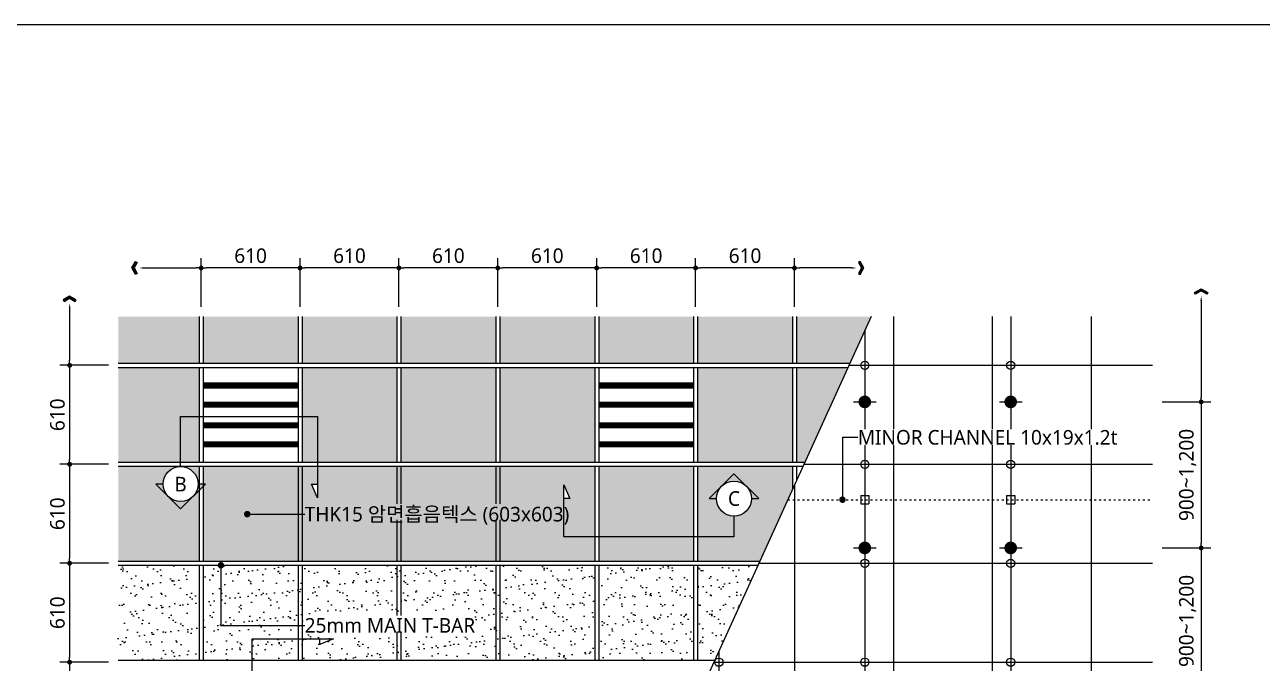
# Model space of a CAD drawing. Header units: millimetres. Extents: x 1394 to 74708, y 590 to 17190.
# Drawn here: x 8045 to 15679, y 13255 to 17190 of the extents above; entities that cross this region are included whole.
import ezdxf
from ezdxf.enums import TextEntityAlignment as Align

# ---------------------------------------------------------------- set-up
doc = ezdxf.new("R2010")
doc.units = ezdxf.units.MM
doc.linetypes.add('ACAD_ISO03W100', pattern=[30, 12, -18])
doc.layers.get('Defpoints').update_dxf_attribs({"color": 152})
for name, color, linetype in [('A-DIM-N', 7, 'Continuous'), ('A-TXT-N', 3, 'Continuous'), ('AA-MKXS', 7, 'Continuous'), ('ANCHOR', 4, 'Continuous'), ('CARRING', 3, 'Continuous'), ('CHANNELCLIP', 111, 'Continuous'), ('CT-CLIP', 4, 'Continuous'), ('LIG2', 6, 'Continuous'), ('MINOR', 4, 'ACAD_ISO03W100'), ('MITONE2', 5, 'Continuous'), ('T-BAR', 4, 'Continuous'), ('T-BAR2', 4, 'Continuous'), ('TEXT', 3, 'Continuous')]:
    doc.layers.add(name, color=color, linetype=linetype)
doc.styles.add('NH', font='malgun.ttf')
doc.styles.add('돋움체', font='malgun.ttf')
doc.styles.add('스타일1', font='malgun.ttf')
doc.dimstyles.new('DA(N)', dxfattribs={"dimtxt": 3, "dimasz": 1, "dimexe": 2, "dimexo": 2, "dimgap": 1, "dimtad": 1, "dimdec": 0, "dimdsep": 46, "dimlunit": 6, "dimtxsty": 'NH', "dimblk": 'DOT', "dimcen": 2.5, "dimdle": 1.5, "dimclrd": 256, "dimclre": 256, "dimclrt": 3, "dimadec": 0, "dimazin": 0, "dimtfac": 1, "dimtdec": 0, "dimtix": 1, "dimtmove": 2, "dimatfit": 3, "dimfxl": 2, "dimtvp": 1, "dimtolj": 1, "dimtzin": 0, "dimlwd": -1, "dimarcsym": 0})

# ---------------------------------------------------------------- blocks, each defined once
blk = doc.blocks.new('A$C163272C1')
at = {"layer": 'CHANNELCLIP'}
for p, q in [((0, 50), (50, 50)), ((0, 50), (0, 0)), ((50, 50), (50, 0)), ((0, 0), (50, 0))]:
    blk.add_line(p, q, dxfattribs=at)
blk = doc.blocks.new('_DOT')
at = {"color": 0, "linetype": 'ByBlock'}
blk.add_line((-0.5, 0), (-1, 0), dxfattribs=at)
at = {"color": 0, "linetype": 'ByBlock', "const_width": 0.5}
blk.add_lwpolyline([(-0.25, 0, 1), (0.25, 0, 1)], format="xyb", close=True, dxfattribs=at)
blk = doc.blocks.new('*D87')
at = {"layer": 'A-DIM-N', "lineweight": -2, "transparency": 16777216}
for p, q in [((9133.5, 15451.1), (9133.5, 15751.1)), ((9743.5, 15451.1), (9743.5, 15751.1))]:
    blk.add_line(p, q, dxfattribs=at)
at = {"layer": 'A-DIM-N', "transparency": 16777216}
blk.add_line((9713.5, 15691.1), (9163.5, 15691.1), dxfattribs=at)
at = {"layer": 'Defpoints', "color": 0, "transparency": 16777216}
for p in [(9133.5, 15691.1), (9133.5, 15391.1), (9743.5, 15391.1)]:
    blk.add_point(p, dxfattribs=at)
at = {"layer": 'A-DIM-N', "transparency": 16777216, "xscale": 30, "yscale": 30, "zscale": 30, "rotation": 180}
blk.add_blockref('_DOT', (9133.5, 15691.1), dxfattribs=at)
at = {"layer": 'A-DIM-N', "transparency": 16777216, "xscale": 30, "yscale": 30, "zscale": 30}
blk.add_blockref('_DOT', (9743.5, 15691.1), dxfattribs=at)
at = {"layer": 'A-DIM-N', "color": 3, "transparency": 16777216, "insert": (9438.5, 15766.2), "char_height": 90, "attachment_point": 5, "style": '돋움체'}
blk.add_mtext('\\A1;610', dxfattribs=at)
blk = doc.blocks.new('*D88')
at = {"layer": 'A-DIM-N', "lineweight": -2, "transparency": 16777216}
blk.add_line((9133.5, 15451.1), (9133.5, 15751.1), dxfattribs=at)
at = {"layer": 'A-DIM-N', "transparency": 16777216}
blk.add_line((8781.6, 15691.1), (9103.5, 15691.1), dxfattribs=at)
blk.add_solid([(8781.6, 15696.1), (8781.6, 15686.1), (8751.6, 15691.1)], dxfattribs=at)
at = {"layer": 'Defpoints', "color": 0, "transparency": 16777216}
for p in [(8751.6, 15691.1), (9133.5, 15691.1), (9133.5, 15391.1)]:
    blk.add_point(p, dxfattribs=at)
at = {"layer": 'A-DIM-N', "transparency": 16777216, "xscale": 30, "yscale": 30, "zscale": 30}
blk.add_blockref('_DOT', (9133.5, 15691.1), dxfattribs=at)
blk = doc.blocks.new('화살표2')
at = {"layer": 'A-DIM-N'}
h = blk.add_hatch(color=256, dxfattribs=at)
h.dxf.hatch_style = 1
h.paths.add_polyline_path([(-0.76, 1.34), (-1.09, 1.15), (-0.44, 0), (-1.09, -1.15), (-0.76, -1.34), (0, 0)])
blk.add_lwpolyline([(-0.44, 0), (-1.09, 1.15), (-0.76, 1.34), (0, 0), (-0.76, -1.34), (-1.09, -1.15), (-0.44, 0)], dxfattribs=at)
blk = doc.blocks.new('*D89')
at = {"layer": 'A-DIM-N', "lineweight": -2, "transparency": 16777216}
for p, q in [((9743.5, 15451.1), (9743.5, 15751.1)), ((10353.5, 15451.1), (10353.5, 15751.1))]:
    blk.add_line(p, q, dxfattribs=at)
at = {"layer": 'A-DIM-N', "transparency": 16777216}
blk.add_line((10323.5, 15691.1), (9773.5, 15691.1), dxfattribs=at)
at = {"layer": 'Defpoints', "color": 0, "transparency": 16777216}
for p in [(9743.5, 15691.1), (9743.5, 15391.1), (10353.5, 15391.1)]:
    blk.add_point(p, dxfattribs=at)
at = {"layer": 'A-DIM-N', "transparency": 16777216, "xscale": 30, "yscale": 30, "zscale": 30, "rotation": 180}
blk.add_blockref('_DOT', (9743.5, 15691.1), dxfattribs=at)
at = {"layer": 'A-DIM-N', "transparency": 16777216, "xscale": 30, "yscale": 30, "zscale": 30}
blk.add_blockref('_DOT', (10353.5, 15691.1), dxfattribs=at)
at = {"layer": 'A-DIM-N', "color": 3, "transparency": 16777216, "insert": (10048.5, 15766.2), "char_height": 90, "attachment_point": 5, "style": '돋움체'}
blk.add_mtext('\\A1;610', dxfattribs=at)
blk = doc.blocks.new('*D90')
at = {"layer": 'A-DIM-N', "lineweight": -2, "transparency": 16777216}
for p, q in [((10353.5, 15451.1), (10353.5, 15751.1)), ((10963.5, 15451.1), (10963.5, 15751.1))]:
    blk.add_line(p, q, dxfattribs=at)
at = {"layer": 'A-DIM-N', "transparency": 16777216}
blk.add_line((10933.5, 15691.1), (10383.5, 15691.1), dxfattribs=at)
at = {"layer": 'Defpoints', "color": 0, "transparency": 16777216}
for p in [(10353.5, 15691.1), (10353.5, 15391.1), (10963.5, 15391.1)]:
    blk.add_point(p, dxfattribs=at)
at = {"layer": 'A-DIM-N', "transparency": 16777216, "xscale": 30, "yscale": 30, "zscale": 30, "rotation": 180}
blk.add_blockref('_DOT', (10353.5, 15691.1), dxfattribs=at)
at = {"layer": 'A-DIM-N', "transparency": 16777216, "xscale": 30, "yscale": 30, "zscale": 30}
blk.add_blockref('_DOT', (10963.5, 15691.1), dxfattribs=at)
at = {"layer": 'A-DIM-N', "color": 3, "transparency": 16777216, "insert": (10658.5, 15766.2), "char_height": 90, "attachment_point": 5, "style": '돋움체'}
blk.add_mtext('\\A1;610', dxfattribs=at)
blk = doc.blocks.new('*D91')
at = {"layer": 'A-DIM-N', "lineweight": -2, "transparency": 16777216}
for p, q in [((10963.5, 15451.1), (10963.5, 15751.1)), ((11573.5, 15451.1), (11573.5, 15751.1))]:
    blk.add_line(p, q, dxfattribs=at)
at = {"layer": 'A-DIM-N', "transparency": 16777216}
blk.add_line((11543.5, 15691.1), (10993.5, 15691.1), dxfattribs=at)
at = {"layer": 'Defpoints', "color": 0, "transparency": 16777216}
for p in [(10963.5, 15691.1), (10963.5, 15391.1), (11573.5, 15391.1)]:
    blk.add_point(p, dxfattribs=at)
at = {"layer": 'A-DIM-N', "transparency": 16777216, "xscale": 30, "yscale": 30, "zscale": 30, "rotation": 180}
blk.add_blockref('_DOT', (10963.5, 15691.1), dxfattribs=at)
at = {"layer": 'A-DIM-N', "transparency": 16777216, "xscale": 30, "yscale": 30, "zscale": 30}
blk.add_blockref('_DOT', (11573.5, 15691.1), dxfattribs=at)
at = {"layer": 'A-DIM-N', "color": 3, "transparency": 16777216, "insert": (11268.5, 15766.2), "char_height": 90, "attachment_point": 5, "style": '돋움체'}
blk.add_mtext('\\A1;610', dxfattribs=at)
blk = doc.blocks.new('*D92')
at = {"layer": 'A-DIM-N', "lineweight": -2, "transparency": 16777216}
for p, q in [((11573.5, 15451.1), (11573.5, 15751.1)), ((12183.5, 15451.1), (12183.5, 15751.1))]:
    blk.add_line(p, q, dxfattribs=at)
at = {"layer": 'A-DIM-N', "transparency": 16777216}
blk.add_line((12153.5, 15691.1), (11603.5, 15691.1), dxfattribs=at)
at = {"layer": 'Defpoints', "color": 0, "transparency": 16777216}
for p in [(11573.5, 15691.1), (11573.5, 15391.1), (12183.5, 15391.1)]:
    blk.add_point(p, dxfattribs=at)
at = {"layer": 'A-DIM-N', "transparency": 16777216, "xscale": 30, "yscale": 30, "zscale": 30, "rotation": 180}
blk.add_blockref('_DOT', (11573.5, 15691.1), dxfattribs=at)
at = {"layer": 'A-DIM-N', "transparency": 16777216, "xscale": 30, "yscale": 30, "zscale": 30}
blk.add_blockref('_DOT', (12183.5, 15691.1), dxfattribs=at)
at = {"layer": 'A-DIM-N', "color": 3, "transparency": 16777216, "insert": (11878.5, 15766.2), "char_height": 90, "attachment_point": 5, "style": '돋움체'}
blk.add_mtext('\\A1;610', dxfattribs=at)
blk = doc.blocks.new('*D93')
at = {"layer": 'A-DIM-N', "lineweight": -2, "transparency": 16777216}
for p, q in [((12183.5, 15451.1), (12183.5, 15751.1)), ((12793.5, 15451.1), (12793.5, 15751.1))]:
    blk.add_line(p, q, dxfattribs=at)
at = {"layer": 'A-DIM-N', "transparency": 16777216}
blk.add_line((12763.5, 15691.1), (12213.5, 15691.1), dxfattribs=at)
at = {"layer": 'Defpoints', "color": 0, "transparency": 16777216}
for p in [(12183.5, 15691.1), (12183.5, 15391.1), (12793.5, 15391.1)]:
    blk.add_point(p, dxfattribs=at)
at = {"layer": 'A-DIM-N', "transparency": 16777216, "xscale": 30, "yscale": 30, "zscale": 30, "rotation": 180}
blk.add_blockref('_DOT', (12183.5, 15691.1), dxfattribs=at)
at = {"layer": 'A-DIM-N', "transparency": 16777216, "xscale": 30, "yscale": 30, "zscale": 30}
blk.add_blockref('_DOT', (12793.5, 15691.1), dxfattribs=at)
at = {"layer": 'A-DIM-N', "color": 3, "transparency": 16777216, "insert": (12488.5, 15766.2), "char_height": 90, "attachment_point": 5, "style": '돋움체'}
blk.add_mtext('\\A1;610', dxfattribs=at)
blk = doc.blocks.new('*D94')
at = {"layer": 'A-DIM-N', "lineweight": -2, "transparency": 16777216}
blk.add_line((12793.5, 15451.1), (12793.5, 15751.1), dxfattribs=at)
at = {"layer": 'A-DIM-N', "transparency": 16777216}
blk.add_line((13145.5, 15691.1), (12823.5, 15691.1), dxfattribs=at)
blk.add_solid([(13145.5, 15696.1), (13145.5, 15686.1), (13175.5, 15691.1)], dxfattribs=at)
at = {"layer": 'Defpoints', "color": 0, "transparency": 16777216}
for p in [(12793.5, 15691.1), (13175.5, 15691.1), (12793.5, 15391.1)]:
    blk.add_point(p, dxfattribs=at)
at = {"layer": 'A-DIM-N', "transparency": 16777216, "xscale": 30, "yscale": 30, "zscale": 30, "rotation": 180}
blk.add_blockref('_DOT', (12793.5, 15691.1), dxfattribs=at)
blk = doc.blocks.new('*D96')
at = {"layer": 'A-DIM-N', "lineweight": -2, "transparency": 16777216}
for p, q in [((15061.9, 13965.5), (15361.9, 13965.5)), ((15061.9, 13065.5), (15361.9, 13065.5))]:
    blk.add_line(p, q, dxfattribs=at)
at = {"layer": 'A-DIM-N', "transparency": 16777216}
blk.add_line((15301.9, 13935.5), (15301.9, 13095.5), dxfattribs=at)
at = {"layer": 'Defpoints', "color": 0, "transparency": 16777216}
for p in [(15001.9, 13965.5), (15001.9, 13065.5), (15301.9, 13065.5)]:
    blk.add_point(p, dxfattribs=at)
at = {"layer": 'A-DIM-N', "transparency": 16777216, "xscale": 30, "yscale": 30, "zscale": 30}
for p, rotation in [((15301.9, 13965.5), 90), ((15301.9, 13065.5), 270)]:
    blk.add_blockref('_DOT', p, dxfattribs=dict(at, rotation=rotation))
at = {"layer": 'A-DIM-N', "color": 3, "transparency": 16777216, "insert": (15218.4, 13515.5), "char_height": 90, "attachment_point": 5, "rotation": 90, "style": '돋움체'}
blk.add_mtext('\\A1;900~1,200', dxfattribs=at)
blk = doc.blocks.new('*D97')
at = {"layer": 'A-DIM-N', "lineweight": -2, "transparency": 16777216}
for p, q in [((15061.9, 14865.5), (15361.9, 14865.5)), ((15061.9, 13965.5), (15361.9, 13965.5))]:
    blk.add_line(p, q, dxfattribs=at)
at = {"layer": 'A-DIM-N', "transparency": 16777216}
blk.add_line((15301.9, 14835.5), (15301.9, 13995.5), dxfattribs=at)
at = {"layer": 'Defpoints', "color": 0, "transparency": 16777216}
for p in [(15001.9, 14865.5), (15001.9, 13965.5), (15301.9, 13965.5)]:
    blk.add_point(p, dxfattribs=at)
at = {"layer": 'A-DIM-N', "transparency": 16777216, "xscale": 30, "yscale": 30, "zscale": 30}
for p, rotation in [((15301.9, 14865.5), 90), ((15301.9, 13965.5), 270)]:
    blk.add_blockref('_DOT', p, dxfattribs=dict(at, rotation=rotation))
at = {"layer": 'A-DIM-N', "color": 3, "transparency": 16777216, "insert": (15218.4, 14415.5), "char_height": 90, "attachment_point": 5, "rotation": 90, "style": '돋움체'}
blk.add_mtext('\\A1;900~1,200', dxfattribs=at)
blk = doc.blocks.new('*D98')
at = {"layer": 'A-DIM-N', "transparency": 16777216}
blk.add_line((15301.9, 15487.4), (15301.9, 14895.5), dxfattribs=at)
at = {"layer": 'A-DIM-N', "lineweight": -2, "transparency": 16777216}
blk.add_line((15061.9, 14865.5), (15361.9, 14865.5), dxfattribs=at)
at = {"layer": 'A-DIM-N', "transparency": 16777216}
blk.add_solid([(15296.9, 15487.4), (15306.9, 15487.4), (15301.9, 15517.4)], dxfattribs=at)
at = {"layer": 'Defpoints', "color": 0, "transparency": 16777216}
for p in [(15301.9, 15517.4), (15001.9, 14865.5), (15301.9, 14865.5)]:
    blk.add_point(p, dxfattribs=at)
at = {"layer": 'A-DIM-N', "transparency": 16777216, "xscale": 30, "yscale": 30, "zscale": 30, "rotation": 270}
blk.add_blockref('_DOT', (15301.9, 14865.5), dxfattribs=at)
blk = doc.blocks.new('*D76')
at = {"layer": 'A-DIM-N', "lineweight": -2, "transparency": 16777216}
for p, q in [((8562.4, 15091.1), (8262.4, 15091.1)), ((8562.4, 14481.1), (8262.4, 14481.1))]:
    blk.add_line(p, q, dxfattribs=at)
at = {"layer": 'A-DIM-N', "transparency": 16777216}
blk.add_line((8322.4, 15061.1), (8322.4, 14511.1), dxfattribs=at)
at = {"layer": 'Defpoints', "color": 0, "transparency": 16777216}
for p in [(8622.4, 15091.1), (8322.4, 14481.1), (8622.4, 14481.1)]:
    blk.add_point(p, dxfattribs=at)
at = {"layer": 'A-DIM-N', "transparency": 16777216, "xscale": 30, "yscale": 30, "zscale": 30}
for p, rotation in [((8322.4, 15091.1), 90), ((8322.4, 14481.1), 270)]:
    blk.add_blockref('_DOT', p, dxfattribs=dict(at, rotation=rotation))
at = {"layer": 'A-DIM-N', "color": 3, "transparency": 16777216, "insert": (8247.4, 14786.1), "char_height": 90, "attachment_point": 5, "rotation": 90, "style": '돋움체'}
blk.add_mtext('\\A1;610', dxfattribs=at)
blk = doc.blocks.new('*D77')
at = {"layer": 'A-DIM-N', "transparency": 16777216}
blk.add_line((8322.4, 15443.1), (8322.4, 15121.1), dxfattribs=at)
at = {"layer": 'A-DIM-N', "lineweight": -2, "transparency": 16777216}
blk.add_line((8562.4, 15091.1), (8262.4, 15091.1), dxfattribs=at)
at = {"layer": 'A-DIM-N', "transparency": 16777216}
blk.add_solid([(8317.4, 15443.1), (8327.4, 15443.1), (8322.4, 15473.1)], dxfattribs=at)
at = {"layer": 'Defpoints', "color": 0, "transparency": 16777216}
for p in [(8322.4, 15473.1), (8322.4, 15091.1), (8622.4, 15091.1)]:
    blk.add_point(p, dxfattribs=at)
at = {"layer": 'A-DIM-N', "transparency": 16777216, "xscale": 30, "yscale": 30, "zscale": 30, "rotation": 270}
blk.add_blockref('_DOT', (8322.4, 15091.1), dxfattribs=at)
blk = doc.blocks.new('*D78')
at = {"layer": 'A-DIM-N', "lineweight": -2, "transparency": 16777216}
for p, q in [((8562.4, 14481.1), (8262.4, 14481.1)), ((8562.4, 13871.1), (8262.4, 13871.1))]:
    blk.add_line(p, q, dxfattribs=at)
at = {"layer": 'A-DIM-N', "transparency": 16777216}
blk.add_line((8322.4, 14451.1), (8322.4, 13901.1), dxfattribs=at)
at = {"layer": 'Defpoints', "color": 0, "transparency": 16777216}
for p in [(8622.4, 14481.1), (8322.4, 13871.1), (8622.4, 13871.1)]:
    blk.add_point(p, dxfattribs=at)
at = {"layer": 'A-DIM-N', "transparency": 16777216, "xscale": 30, "yscale": 30, "zscale": 30}
for p, rotation in [((8322.4, 14481.1), 90), ((8322.4, 13871.1), 270)]:
    blk.add_blockref('_DOT', p, dxfattribs=dict(at, rotation=rotation))
at = {"layer": 'A-DIM-N', "color": 3, "transparency": 16777216, "insert": (8247.4, 14176.1), "char_height": 90, "attachment_point": 5, "rotation": 90, "style": '돋움체'}
blk.add_mtext('\\A1;610', dxfattribs=at)
blk = doc.blocks.new('*D79')
at = {"layer": 'A-DIM-N', "lineweight": -2, "transparency": 16777216}
for p, q in [((8562.4, 13871.1), (8262.4, 13871.1)), ((8562.4, 13261.1), (8262.4, 13261.1))]:
    blk.add_line(p, q, dxfattribs=at)
at = {"layer": 'A-DIM-N', "transparency": 16777216}
blk.add_line((8322.4, 13841.1), (8322.4, 13291.1), dxfattribs=at)
at = {"layer": 'Defpoints', "color": 0, "transparency": 16777216}
for p in [(8622.4, 13871.1), (8322.4, 13261.1), (8622.4, 13261.1)]:
    blk.add_point(p, dxfattribs=at)
at = {"layer": 'A-DIM-N', "transparency": 16777216, "xscale": 30, "yscale": 30, "zscale": 30}
for p, rotation in [((8322.4, 13871.1), 90), ((8322.4, 13261.1), 270)]:
    blk.add_blockref('_DOT', p, dxfattribs=dict(at, rotation=rotation))
at = {"layer": 'A-DIM-N', "color": 3, "transparency": 16777216, "insert": (8247.4, 13566.1), "char_height": 90, "attachment_point": 5, "rotation": 90, "style": '돋움체'}
blk.add_mtext('\\A1;610', dxfattribs=at)
blk = doc.blocks.new('*D80')
at = {"layer": 'A-DIM-N', "lineweight": -2, "transparency": 16777216}
for p, q in [((8562.4, 13261.1), (8262.4, 13261.1)), ((8562.4, 12651.1), (8262.4, 12651.1))]:
    blk.add_line(p, q, dxfattribs=at)
at = {"layer": 'A-DIM-N', "transparency": 16777216}
blk.add_line((8322.4, 13231.1), (8322.4, 12681.1), dxfattribs=at)
at = {"layer": 'Defpoints', "color": 0, "transparency": 16777216}
for p in [(8622.4, 13261.1), (8322.4, 12651.1), (8622.4, 12651.1)]:
    blk.add_point(p, dxfattribs=at)
at = {"layer": 'A-DIM-N', "transparency": 16777216, "xscale": 30, "yscale": 30, "zscale": 30}
for p, rotation in [((8322.4, 13261.1), 90), ((8322.4, 12651.1), 270)]:
    blk.add_blockref('_DOT', p, dxfattribs=dict(at, rotation=rotation))
at = {"layer": 'A-DIM-N', "color": 3, "transparency": 16777216, "insert": (8247.4, 12956.1), "char_height": 90, "attachment_point": 5, "rotation": 90, "style": '돋움체'}
blk.add_mtext('\\A1;610', dxfattribs=at)

msp = doc.modelspace()

# ---------------------------------------------------------------- hatches: boundary and pattern name
h = msp.add_hatch(color=7)
h.paths.add_polyline_path([(8854.13, 14358.82), (8930.5, 14282.45, -0.1989124), (8898.86, 14358.82)])
h.paths.add_polyline_path([(8930.5, 14282.45), (9006.86, 14206.08), (9083.23, 14282.45, -0.4142136)])
h.paths.add_polyline_path([(9083.23, 14282.45), (9159.6, 14358.82), (9114.86, 14358.82, -0.1989124)])
h = msp.add_hatch(color=7)
h.paths.add_polyline_path([(12496.54, 14346.35, -0.1989124), (12528.17, 14269.98), (12572.91, 14269.98)])
h.paths.add_polyline_path([(12420.17, 14422.72), (12343.8, 14346.35, -0.4142136), (12496.54, 14346.35)])
h.paths.add_polyline_path([(12312.17, 14269.98, -0.1989124), (12343.8, 14346.35), (12267.44, 14269.98)])
at = {"layer": 'MITONE2'}
h = msp.add_hatch(dxfattribs=at)
h.set_pattern_fill('AR-SAND', color=1, scale=60, style=0)
h.set_pattern_definition([(37.5, (-50225663.09, -113595773.16), (-3.77960149, 115.60942614), [0, -91.2, 0, -102, 0, -97.5]), (7.5, (-50225663.1, -113595773.16), (106.18660232, 169.32876391), [0, -49.2, 0, -82.2, 0, -31.5]), (327.5, (-50225736.89, -113595773.16), (186.848511705, 0.33954321), [0, -30, 0, -108, 0, -141]), (317.5, (-50225736.9, -113595773.16), (180.36759627, 52.6605339), [0, -15, 0, -70.8, 0, -81])])
h.paths.add_polyline_path([(9121.04, 15391.12), (8622.43, 15391.12), (8622.43, 15103.62), (9121.04, 15103.62)])
h.paths.add_polyline_path([(9731.04, 15391.12), (9146.04, 15391.12), (9146.04, 15103.62), (9731.04, 15103.62)])
h.paths.add_polyline_path([(10341.04, 15391.12), (9756.04, 15391.12), (9756.04, 15103.62), (10341.04, 15103.62)])
h.paths.add_polyline_path([(10951.04, 15391.12), (10366.04, 15391.12), (10366.04, 15103.62), (10951.04, 15103.62)])
h.paths.add_polyline_path([(11561.04, 15391.12), (10976.04, 15391.12), (10976.04, 15103.62), (11561.04, 15103.62)])
h.paths.add_polyline_path([(12171.04, 15391.12), (11586.04, 15391.12), (11586.04, 15103.62), (12171.04, 15103.62)])
h.paths.add_polyline_path([(12781.04, 15391.12), (12196.04, 15391.12), (12196.04, 15103.62), (12781.04, 15103.62)])
h.paths.add_polyline_path([(13266.77, 15391.12), (12806.04, 15391.12), (12806.04, 15103.62), (13135.7, 15103.62)])
h.paths.add_polyline_path([(13124.3, 15078.62), (12806.04, 15078.62), (12806.04, 14493.62), (12857.6, 14493.62)])
h.paths.add_polyline_path([(12781.04, 15078.62), (12196.04, 15078.62), (12196.04, 14493.62), (12781.04, 14493.62)])
h.paths.add_polyline_path([(11561.04, 15078.62), (10976.04, 15078.62), (10976.04, 14493.62), (11561.04, 14493.62)])
h.paths.add_polyline_path([(10951.04, 15078.62), (10366.04, 15078.62), (10366.04, 14493.62), (10951.04, 14493.62)])
h.paths.add_polyline_path([(10341.04, 15078.62), (9756.04, 15078.62), (9756.04, 14775.7), (9851.16, 14775.7), (9851.16, 14493.62), (10341.04, 14493.62)])
h.paths.add_polyline_path([(9851.16, 14775.7), (9756.04, 14775.7), (9756.04, 14493.62), (9851.16, 14493.62)])
h.paths.add_polyline_path([(9006.86, 14775.7), (9121.04, 14775.7), (9121.04, 15078.62), (8622.43, 15078.62), (8622.43, 14493.62), (9006.86, 14493.62)])
h.paths.add_polyline_path([(9121.04, 14775.7), (9006.86, 14775.7), (9006.86, 14493.62), (9121.04, 14493.62)])
h.paths.add_polyline_path([(9121.04, 14320.26), (9006.86, 14206.08), (8854.13, 14358.82), (8898.86, 14358.82, -0.4142136), (9006.86, 14466.82), (9006.86, 14468.62), (8622.43, 14468.62), (8622.43, 13883.62), (9121.04, 13883.62)])
h.paths.add_polyline_path([(9121.04, 14468.62), (9006.86, 14468.62), (9006.86, 14466.82, -0.4142136), (9114.86, 14358.82), (9121.04, 14358.82)], flags=17)
h.paths.add_polyline_path([(9146.04, 14468.62), (9146.04, 14358.82), (9159.6, 14358.82), (9146.04, 14345.26), (9146.04, 13883.62), (11561.04, 13883.62), (11561.04, 14034.3), (11371.05, 14034.3), (11371.05, 14353.98), (11407.05, 14269.98), (11371.05, 14269.98), (11371.05, 14034.3), (11561.04, 14034.3), (11561.04, 14468.62), (9851.16, 14468.62), (9851.16, 14274.82), (9815.16, 14358.82), (9851.16, 14358.82), (9851.16, 14468.62)])
h.paths.add_polyline_path([(12171.04, 14468.62), (11586.04, 14468.62), (11586.04, 14034.3), (12171.04, 14034.3)])
h.paths.add_polyline_path([(12420.17, 14161.98, -0.4142136), (12312.17, 14269.98), (12267.44, 14269.98), (12420.17, 14422.72), (12572.91, 14269.98), (12528.17, 14269.98, -0.4142136), (12420.17, 14161.98), (12420.17, 14034.3), (12196.04, 14034.3), (12196.04, 13883.62), (12579.49, 13883.62), (12781.04, 14325.7), (12781.04, 14468.62), (12196.04, 14468.62), (12196.04, 14034.3), (12420.17, 14034.3)])
h.paths.add_polyline_path([(12171.04, 14034.3), (11586.04, 14034.3), (11586.04, 13883.62), (12171.04, 13883.62)])
h.paths.add_polyline_path([(9809.4, 14110.54), (11256.63, 14110.54), (11256.63, 14262.23), (9809.4, 14262.23)], flags=24)
h = msp.add_hatch(dxfattribs=at)
h.set_pattern_fill('AR-SAND', color=1, scale=60, style=0)
h.set_pattern_definition([(37.5, (-33.97, -160.61), (-3.7796, 115.60943), [0, -91.2, 0, -102, 0, -97.5]), (7.5, (-33.97, -160.6), (106.1866, 169.3288), [0, -49.2, 0, -82.2, 0, -31.5]), (327.5, (-107.77, -160.61), (186.8485, 0.33954), [0, -30, 0, -108, 0, -141]), (317.5, (-107.77, -160.6), (180.3676, 52.6605), [0, -15, 0, -70.8, 0, -81])])
h.paths.add_polyline_path([(9121.04, 13858.62), (8622.43, 13858.62), (8622.43, 13273.62), (9121.04, 13273.62)])
edge = h.paths.add_edge_path()
edge.add_arc((9255.33, 13858.62), 10, 270, 360, ccw=False)
edge.add_arc((9255.33, 13858.62), 10, 180, 270, ccw=False)
edge.add_line((9245.33, 13858.62), (9146.04, 13858.62))
edge.add_line((9146.04, 13858.62), (9146.04, 13273.62))
edge.add_line((9146.04, 13273.62), (9448.74, 13273.62))
edge.add_line((9448.74, 13273.62), (9448.74, 13406.24))
edge.add_line((9448.74, 13406.24), (9949.63, 13406.24))
edge.add_line((9949.63, 13406.24), (9865.63, 13370.24))
edge.add_line((9865.63, 13370.24), (9865.63, 13406.24))
edge.add_line((9865.63, 13406.24), (9756.04, 13406.24))
edge.add_line((9756.04, 13406.24), (9756.04, 13273.62))
edge.add_line((9756.04, 13273.62), (11561.04, 13273.62))
edge.add_line((11561.04, 13273.62), (11561.04, 13858.62))
edge.add_line((11561.04, 13858.62), (9265.33, 13858.62))
h.paths.add_polyline_path([(9731.04, 13406.24), (9448.74, 13406.24), (9448.74, 13273.62), (9731.04, 13273.62)])
h.paths.add_polyline_path([(12171.04, 13858.62), (11586.04, 13858.62), (11586.04, 13273.62), (12171.04, 13273.62)])
h.paths.add_polyline_path([(12568.1, 13858.62), (12196.04, 13858.62), (12196.04, 13273.62), (12301.39, 13273.62)])
h.paths.add_polyline_path([(9806.22, 13420.01), (10716.05, 13420.01), (10716.05, 13574.81), (9806.22, 13574.81)], flags=16)

# ---------------------------------------------------------------- linework, layer by layer
msp.add_line((13266.77, 15391.12), (11976.92, 12561.92))
at = {"layer": 'AA-MKXS'}
for p, q in [((13090.18, 14647.32), (13184.06, 14647.32)), ((13090.18, 14647.32), (13090.18, 14262.84)), ((9418.01, 14173.78), (9772.42, 14173.78)), ((9255.33, 13858.62), (9255.33, 13488.15)), ((9255.33, 13488.15), (9772.42, 13488.15))]:
    msp.add_line(p, q, dxfattribs=at)
at = {"layer": 'AA-MKXS', "const_width": 20}
for points in [[(13089.32, 14272.81, 1), (13089.32, 14252.81, 1)], [(9408.01, 14173.78, 1), (9428.01, 14173.78, 1)], [(9255.33, 13868.62, 1), (9255.33, 13848.62, 1)]]:
    msp.add_lwpolyline(points, format="xyb", close=True, dxfattribs=at)
at = {"layer": 'ANCHOR'}
for p, q in [((13157.08, 14865.48), (13297.08, 14865.48)), ((14057.08, 14865.48), (14197.08, 14865.48)), ((13157.08, 13965.48), (13297.08, 13965.48)), ((14057.08, 13965.48), (14197.08, 13965.48))]:
    msp.add_line(p, q, dxfattribs=at)
at = {"layer": 'ANCHOR', "const_width": 39}
for points in [[(13207.58, 14865.48, 1), (13246.58, 14865.48, 1)], [(14107.58, 14865.48, 1), (14146.58, 14865.48, 1)], [(13207.58, 13965.48, 1), (13246.58, 13965.48, 1)], [(14107.58, 13965.48, 1), (14146.58, 13965.48, 1)]]:
    msp.add_lwpolyline(points, format="xyb", close=True, dxfattribs=at)
at = {"layer": 'CARRING', "color": 7}
for p, q in [((14127.08, 15391.12), (14127.08, 14698.27)), ((13227.08, 15304.07), (13227.08, 14698.27)), ((13227.08, 14599.39), (13227.08, 13261.12)), ((14127.08, 14599.39), (14127.08, 13261.12)), ((13227.08, 13572.23), (13227.08, 12888.37)), ((14127.08, 13572.23), (14127.08, 12888.37)), ((12327.08, 13329.97), (12327.08, 9301.12))]:
    msp.add_line(p, q, dxfattribs=at)
at = {"layer": 'CT-CLIP'}
for centre in [(13227.08, 15091.12), (14127.08, 15091.12), (13227.08, 14481.12), (14127.08, 14481.12), (13227.08, 13871.12), (14127.08, 13871.12), (12327.08, 13261.12), (13227.08, 13261.12), (14127.08, 13261.12)]:
    msp.add_circle(centre, 25.36, dxfattribs=at)
at = {"layer": 'Defpoints'}
msp.add_lwpolyline([(22005, 17190), (1395, 17190), (1395, 630), (22005, 630)], close=True, dxfattribs=at)
at = {"layer": 'LIG2'}
for p, q in [((9146.04, 14982.37), (9731.04, 14982.37)), ((9146.04, 14974.87), (9731.04, 14974.87)), ((9146.04, 14967.37), (9731.04, 14967.37)), ((11586.04, 14982.37), (12171.04, 14982.37)), ((11586.04, 14974.87), (12171.04, 14974.87)), ((11586.04, 14967.37), (12171.04, 14967.37)), ((9146.04, 14959.87), (9731.04, 14959.87)), ((9146.04, 14952.37), (9731.04, 14952.37)), ((11586.04, 14959.87), (12171.04, 14959.87)), ((11586.04, 14952.37), (12171.04, 14952.37)), ((9146.04, 14864.87), (9731.04, 14864.87)), ((9146.04, 14857.37), (9731.04, 14857.37)), ((9146.04, 14849.87), (9731.04, 14849.87)), ((9146.04, 14842.37), (9731.04, 14842.37)), ((9146.04, 14834.87), (9731.04, 14834.87)), ((11586.04, 14864.87), (12171.04, 14864.87)), ((11586.04, 14857.37), (12171.04, 14857.37)), ((11586.04, 14849.87), (12171.04, 14849.87)), ((11586.04, 14842.37), (12171.04, 14842.37)), ((11586.04, 14834.87), (12171.04, 14834.87)), ((9146.04, 14737.37), (9731.04, 14737.37)), ((11586.04, 14737.37), (12171.04, 14737.37)), ((9146.04, 14729.87), (9731.04, 14729.87)), ((9146.04, 14722.37), (9731.04, 14722.37)), ((9146.04, 14714.87), (9731.04, 14714.87)), ((9146.04, 14707.37), (9731.04, 14707.37)), ((11586.04, 14729.87), (12171.04, 14729.87)), ((11586.04, 14722.37), (12171.04, 14722.37)), ((11586.04, 14714.87), (12171.04, 14714.87)), ((11586.04, 14707.37), (12171.04, 14707.37)), ((9146.04, 14619.87), (9731.04, 14619.87)), ((9146.04, 14612.37), (9731.04, 14612.37)), ((9146.04, 14604.87), (9731.04, 14604.87)), ((9146.04, 14597.37), (9731.04, 14597.37)), ((9146.04, 14589.87), (9731.04, 14589.87)), ((11586.04, 14619.87), (12171.04, 14619.87)), ((11586.04, 14612.37), (12171.04, 14612.37)), ((11586.04, 14604.87), (12171.04, 14604.87)), ((11586.04, 14597.37), (12171.04, 14597.37)), ((11586.04, 14589.87), (12171.04, 14589.87))]:
    msp.add_line(p, q, dxfattribs=at)
at = {"layer": 'MINOR'}
msp.add_line((12752.38, 14262.84), (15001.94, 14262.84), dxfattribs=at)
at = {"layer": 'T-BAR', "color": 6}
for p, q in [((13403.54, 15391.12), (13403.54, 14698.27)), ((14013.54, 15391.12), (14013.54, 14698.27)), ((14623.54, 15391.12), (14623.54, 14698.27)), ((13130, 15091.12), (15001.94, 15091.12)), ((13403.54, 14599.39), (13403.54, 13261.12)), ((14013.54, 14599.39), (14013.54, 13261.12)), ((14623.54, 14599.39), (14623.54, 12041.12)), ((12851.9, 14481.12), (15001.94, 14481.12)), ((12793.54, 14353.12), (12793.54, 13261.12)), ((12573.79, 13871.12), (15001.94, 13871.12)), ((12793.54, 13572.23), (12793.54, 12888.37)), ((13403.54, 13572.23), (13403.54, 12888.37)), ((14013.54, 13572.23), (14013.54, 12888.37)), ((12295.69, 13261.12), (15001.94, 13261.12))]:
    msp.add_line(p, q, dxfattribs=at)
at = {"layer": 'T-BAR2'}
for p, q in [((9121.04, 15391.12), (9121.04, 15103.62)), ((9146.04, 15391.12), (9146.04, 15103.62)), ((9731.04, 15391.12), (9731.04, 15103.62)), ((9756.04, 15391.12), (9756.04, 15103.62)), ((10341.04, 15391.12), (10341.04, 15103.62)), ((10366.04, 15391.12), (10366.04, 15103.62)), ((10951.04, 15391.12), (10951.04, 15103.62)), ((10976.04, 15391.12), (10976.04, 15103.62)), ((11561.04, 15391.12), (11561.04, 15103.62)), ((11586.04, 15391.12), (11586.04, 15103.62)), ((12171.04, 15391.12), (12171.04, 15103.62)), ((12196.04, 15391.12), (12196.04, 15103.62)), ((12781.04, 15391.12), (12781.04, 15103.62)), ((12806.04, 15391.12), (12806.04, 15103.62)), ((8622.43, 15103.62), (13135.7, 15103.62)), ((8622.43, 15078.62), (13124.3, 15078.62)), ((9121.04, 15078.62), (9121.04, 14493.62)), ((9146.04, 15078.62), (9146.04, 14493.62)), ((9731.04, 15078.62), (9731.04, 14493.62)), ((9756.04, 15078.62), (9756.04, 14493.62)), ((10341.04, 15078.62), (10341.04, 14493.62)), ((10366.04, 15078.62), (10366.04, 14493.62)), ((10951.04, 15078.62), (10951.04, 14493.62)), ((10976.04, 15078.62), (10976.04, 14493.62)), ((11561.04, 15078.62), (11561.04, 14493.62)), ((11586.04, 15078.62), (11586.04, 14493.62)), ((12171.04, 15078.62), (12171.04, 14493.62)), ((12196.04, 15078.62), (12196.04, 14493.62)), ((12781.04, 15078.62), (12781.04, 14493.62)), ((12806.04, 15078.62), (12806.04, 14493.62)), ((8622.43, 14493.62), (12857.6, 14493.62)), ((8622.43, 14468.62), (12846.2, 14468.62)), ((9121.04, 14468.62), (9121.04, 13883.62)), ((9146.04, 14468.62), (9146.04, 13883.62)), ((9731.04, 14468.62), (9731.04, 14173.78)), ((9756.04, 14468.62), (9756.04, 14173.78)), ((10341.04, 14468.62), (10341.04, 14237.74)), ((10366.04, 14468.62), (10366.04, 14237.74)), ((10951.04, 14468.62), (10951.04, 14237.74)), ((10976.04, 14468.62), (10976.04, 14237.74)), ((11561.04, 14468.62), (11561.04, 13883.62)), ((11586.04, 14468.62), (11586.04, 13883.62)), ((12171.04, 14468.62), (12171.04, 13883.62)), ((12196.04, 14468.62), (12196.04, 13883.62)), ((12781.04, 14468.62), (12781.04, 14325.7)), ((12806.04, 14468.62), (12806.04, 14380.54)), ((9731.04, 14173.78), (9731.04, 13883.62)), ((9756.04, 14173.78), (9756.04, 13883.62)), ((10341.04, 14138.69), (10341.04, 13883.62)), ((10366.04, 14138.69), (10366.04, 13883.62)), ((10951.04, 14138.69), (10951.04, 13883.62)), ((10976.04, 14138.69), (10976.04, 13883.62)), ((8622.43, 13883.62), (12579.49, 13883.62)), ((8622.43, 13858.62), (12568.1, 13858.62)), ((9121.04, 13858.62), (9121.04, 13273.62)), ((9146.04, 13858.62), (9146.04, 13273.62)), ((9731.04, 13858.62), (9731.04, 13488.15)), ((9756.04, 13858.62), (9756.04, 13488.15)), ((10341.04, 13858.62), (10341.04, 13548.38)), ((10366.04, 13858.62), (10366.04, 13548.38)), ((10951.04, 13858.62), (10951.04, 13273.62)), ((10976.04, 13858.62), (10976.04, 13273.62)), ((11561.04, 13858.62), (11561.04, 13273.62)), ((11586.04, 13858.62), (11586.04, 13273.62)), ((12171.04, 13858.62), (12171.04, 13273.62)), ((12196.04, 13858.62), (12196.04, 13273.62)), ((9731.04, 13488.15), (9731.04, 13273.62)), ((9756.04, 13488.15), (9756.04, 13273.62)), ((10341.04, 13447.86), (10341.04, 13273.62)), ((10366.04, 13447.86), (10366.04, 13273.62)), ((8622.43, 13273.62), (12301.39, 13273.62))]:
    msp.add_line(p, q, dxfattribs=at)
at = {"layer": 'TEXT', "color": 7}
for p, q in [((9006.86, 14466.82), (9006.86, 14775.7)), ((9006.86, 14775.7), (9851.16, 14775.7)), ((9851.16, 14775.7), (9851.16, 14274.82)), ((9815.16, 14358.82), (9851.16, 14358.82)), ((9851.16, 14274.82), (9815.16, 14358.82)), ((11371.05, 14353.98), (11407.05, 14269.98)), ((11371.05, 14034.3), (11371.05, 14353.98)), ((11407.05, 14269.98), (11371.05, 14269.98)), ((12420.17, 14161.98), (12420.17, 14034.3)), ((12420.17, 14034.3), (11371.05, 14034.3)), ((9448.74, 13406.24), (9949.63, 13406.24)), ((9448.74, 11225.46), (9448.74, 13406.24)), ((9865.63, 13370.24), (9865.63, 13406.24)), ((9949.63, 13406.24), (9865.63, 13370.24))]:
    msp.add_line(p, q, dxfattribs=at)
for points in [[(8898.86, 14358.82), (8854.13, 14358.82), (9006.86, 14206.08), (9159.6, 14358.82), (9114.86, 14358.82)], [(12528.17, 14269.98), (12572.91, 14269.98), (12420.17, 14422.72), (12267.44, 14269.98), (12312.17, 14269.98)]]:
    msp.add_lwpolyline(points, dxfattribs=at)
for centre in [(9006.86, 14358.82), (12420.17, 14269.98)]:
    msp.add_circle(centre, 108, dxfattribs=at)

# ---------------------------------------------------------------- block references
at = {"layer": 'A-DIM-N', "yscale": 30, "zscale": 30}
for p, xscale, rotation in [((8706.6, 15691.12), 30, 180.0000435966878), ((13220.48, 15691.12), -30, 179.9999564033122), ((8322.43, 15518.06), -30, 269.9999564033121), ((15301.94, 15562.35), 30, 90.000043596688)]:
    msp.add_blockref('화살표2', p, dxfattribs=dict(at, xscale=xscale, rotation=rotation))
at = {"layer": 'CHANNELCLIP'}
for p in [(13202.08, 14237.84), (14102.08, 14237.84)]:
    msp.add_blockref('A$C163272C1', p, dxfattribs=at)

# ---------------------------------------------------------------- texts
at = {"layer": 'A-TXT-N', "style": '스타일1'}
for s, p in [('MINOR CHANNEL 10x19x1.2t', (13184.06, 14647.32)), ('THK15 암면흡음텍스 (603x603)', (9772.42, 14173.78)), ('25mm MAIN T-BAR', (9772.42, 13488.15))]:
    msp.add_text(s, height=90, dxfattribs=at).set_placement(p, align=Align.MIDDLE_LEFT)
for s, p in [('B', (9006.6, 14358.82)), ('C', (12420.17, 14269.98))]:
    msp.add_text(s, height=90, dxfattribs=at).set_placement(p, align=Align.MIDDLE_CENTER)

# ---------------------------------------------------------------- dimensions: what is measured, and where the dimension line sits
at = {"layer": 'A-DIM-N'}
for base, p1, p2, angle, picture, middle in [((9133.54, 15691.12), (9743.54, 15391.12), (9133.54, 15391.12), 180, '*D87', (9438.54, 15766.18)), ((9743.54, 15691.12), (10353.54, 15391.12), (9743.54, 15391.12), 180, '*D89', (10048.54, 15766.18)), ((10353.54, 15691.12), (10963.54, 15391.12), (10353.54, 15391.12), 180, '*D90', (10658.54, 15766.18)), ((10963.54, 15691.12), (11573.54, 15391.12), (10963.54, 15391.12), 180, '*D91', (11268.54, 15766.18)), ((11573.54, 15691.12), (12183.54, 15391.12), (11573.54, 15391.12), 180, '*D92', (11878.54, 15766.18)), ((12183.54, 15691.12), (12793.54, 15391.12), (12183.54, 15391.12), 180, '*D93', (12488.54, 15766.18)), ((8322.43, 14481.12), (8622.43, 15091.12), (8622.43, 14481.12), 270, '*D76', (8247.37, 14786.12)), ((8322.43, 13871.12), (8622.43, 14481.12), (8622.43, 13871.12), 270, '*D78', (8247.37, 14176.12)), ((8322.43, 13261.12), (8622.43, 13871.12), (8622.43, 13261.12), 270, '*D79', (8247.37, 13566.12)), ((8322.43, 12651.12), (8622.43, 13261.12), (8622.43, 12651.12), 270, '*D80', (8247.37, 12956.12))]:
    dim = msp.add_linear_dim(base=base, p1=p1, p2=p2, angle=angle, dimstyle='DA(N)', override={"dimscale": 30, "dimtxsty": '돋움체'}, dxfattribs=at)
    dim.commit()
    dim.dimension.update_dxf_attribs({"geometry": picture, "text_midpoint": middle})
dim = msp.add_linear_dim(base=(9133.54, 15691.12), p1=(8751.6, 15691.12), p2=(9133.54, 15391.12), text=' ', dimstyle='DA(N)', override={"dimscale": 30, "dimtxsty": '돋움체', "dimblk2": 'DOT', "dimsah": 1}, dxfattribs=at)
dim.commit()
dim.dimension.update_dxf_attribs({"geometry": '*D88', "text_midpoint": (8942.57, 15691.12)})
for base, p1, p2, angle, text, override, picture, middle in [((12793.54, 15691.12), (13175.48, 15691.12), (12793.54, 15391.12), 180, ' ', {"dimscale": 30, "dimtxsty": '돋움체', "dimblk2": 'DOT', "dimsah": 1}, '*D94', (12984.51, 15691.12)), ((15301.94, 14865.48), (15301.94, 15517.35), (15001.94, 14865.48), 270, ' ', {"dimscale": 30, "dimtxsty": '돋움체', "dimblk2": 'DOT', "dimsah": 1}, '*D98', (15301.94, 15191.41)), ((8322.43, 15091.12), (8322.43, 15473.06), (8622.43, 15091.12), 270, ' ', {"dimscale": 30, "dimtxsty": '돋움체', "dimblk2": 'DOT', "dimsah": 1}, '*D77', (8322.43, 15282.09)), ((15301.94, 13965.48), (15001.94, 14865.48), (15001.94, 13965.48), 270, '900~1,200', {"dimscale": 30, "dimtxsty": '돋움체'}, '*D97', (15218.37, 14415.48)), ((15301.94, 13065.48), (15001.94, 13965.48), (15001.94, 13065.48), 270, '900~1,200', {"dimscale": 30, "dimtxsty": '돋움체'}, '*D96', (15218.37, 13515.48))]:
    dim = msp.add_linear_dim(base=base, p1=p1, p2=p2, angle=angle, text=text, dimstyle='DA(N)', override=override, dxfattribs=at)
    dim.commit()
    dim.dimension.update_dxf_attribs({"geometry": picture, "text_midpoint": middle})

doc.saveas('drawing.dxf')
